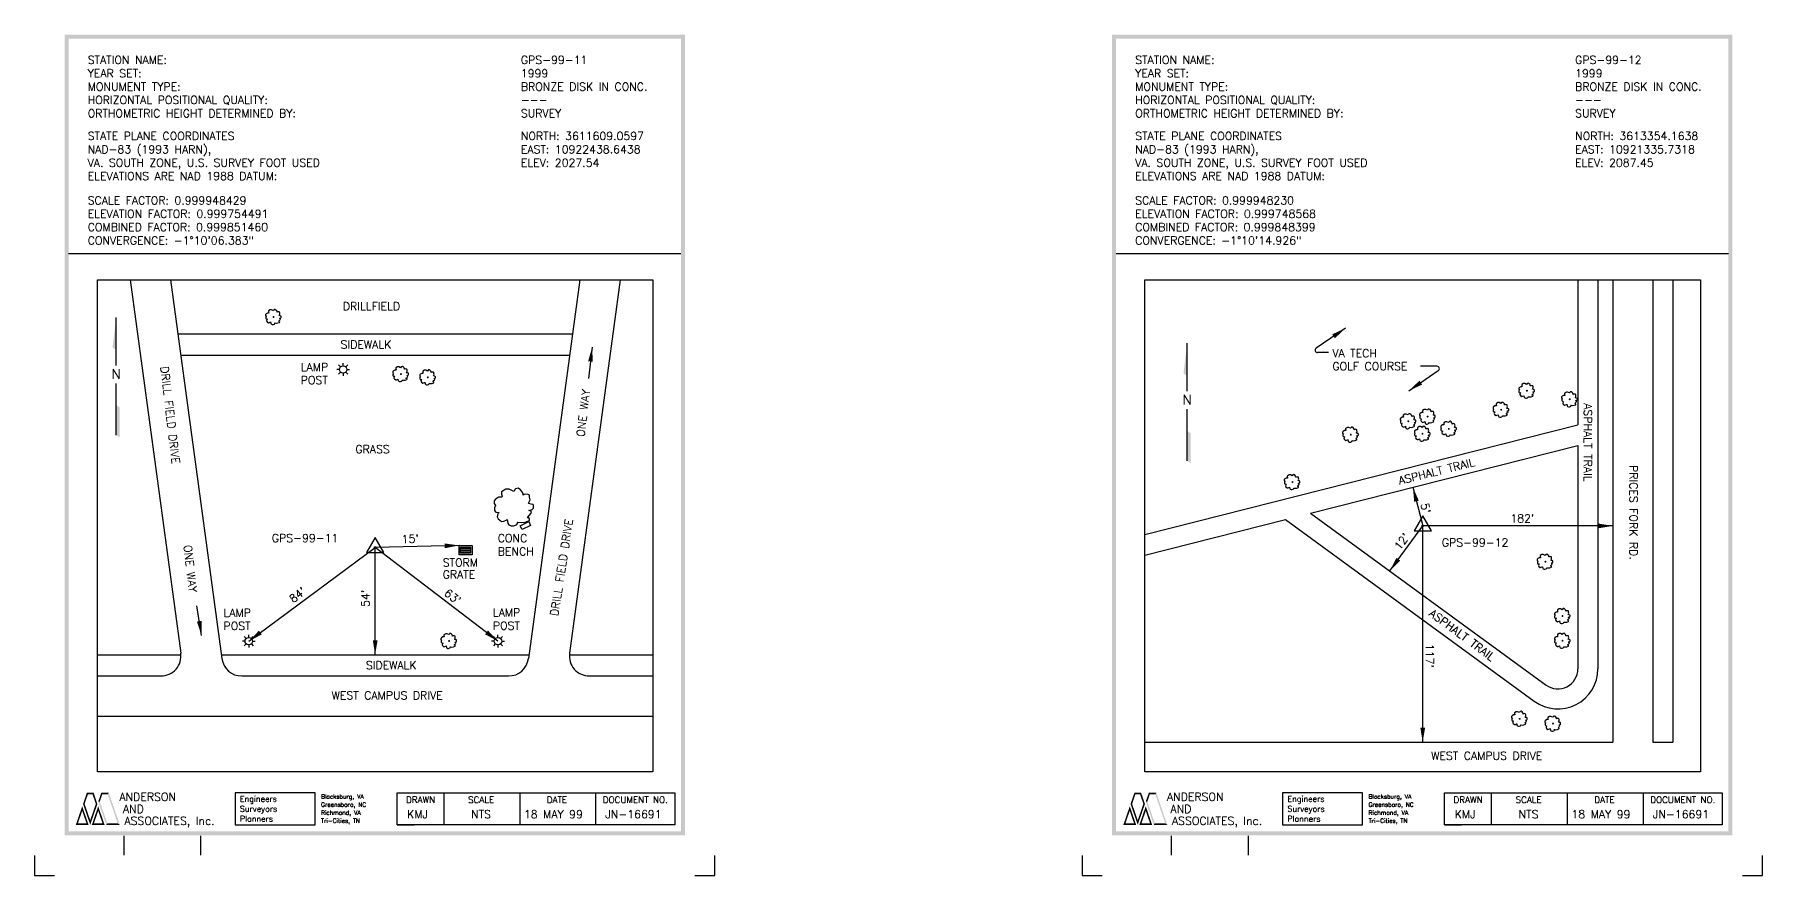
# Model space of a CAD drawing. Extents: x 8 to 108, y -27 to 17.
# Drawn here: x 34.48 to 56.07, y -11.35 to -0.85 of the extents above; entities that cross this region are included whole.
import ezdxf
from ezdxf.enums import TextEntityAlignment as Align

# ---------------------------------------------------------------- set-up
doc = ezdxf.new("R2010")
doc.units = 0
doc.header["$LTSCALE"] = 0.5
doc.header["$MEASUREMENT"] = 0
doc.linetypes.add('CENTER2', pattern=[1.125, 0.75, -0.125, 0.125, -0.125])
doc.layers.get('0').update_dxf_attribs({"linetype": 'CONTINUOUS'})
for name, color, linetype in [('DWGINFO', 7, 'CONTINUOUS'), ('MISC', 7, 'CONTINUOUS'), ('MON', 6, 'CONTINUOUS'), ('N-ARROW', 7, 'CONTINUOUS'), ('ROAD', 1, 'CONTINUOUS'), ('SHT1', 1, 'CONTINUOUS'), ('SHT7', 7, 'CONTINUOUS'), ('SHTTRIM', 7, 'CONTINUOUS'), ('TXT1', 1, 'CONTINUOUS'), ('TXT2', 2, 'CONTINUOUS'), ('TXT7', 7, 'CONTINUOUS'), ('UTIL', 7, 'CONTINUOUS')]:
    doc.layers.add(name, color=color, linetype=linetype)
doc.styles.add('SHT', font='romans.shx')
doc.styles.get("Standard").update_dxf_attribs({"font": 'ROMANS'})
doc.dimstyles.get("Standard").update_dxf_attribs({"dimtxt": 0.18, "dimasz": 0.18, "dimexe": 0.18, "dimexo": 0.0625, "dimgap": 0.09, "dimtad": 0, "dimtih": 1, "dimtoh": 1, "dimdec": 4, "dimzin": 0, "dimtxsty": 'STANDARD', "dimcen": 0.09, "dimazin": 3, "dimtfac": 1, "dimtdec": 4, "dimtofl": 0, "dimtmove": 0, "dimatfit": 3, "dimtolj": 1, "dimtzin": 0})

# ---------------------------------------------------------------- blocks, each defined once
blk = doc.blocks.new('DWGINFO')
for p, q in [((2.602, 1.704), (2.602, 2.004)), ((3.802, 1.704), (3.802, 2.004))]:
    blk.add_line(p, q)
at = {"flags": 2}
blk.add_attdef('DWGNAME', text='', height=0.1, dxfattribs=at).set_placement((2.502, 1.804), align=Align.RIGHT)
blk.add_attdef('DWGEDITDATE', text='', height=0.1, dxfattribs=at).set_placement((3.202, 1.804), align=Align.CENTER)
blk.add_attdef('DWGBY', (3.902, 1.804), '', height=0.1, dxfattribs=at)
blk = doc.blocks.new('NEWLOGOSOLID', base_point=(1, 1))
for points in [[(1.225, 1.653447), (1.275, 1.653447), (1.344328, 2), (1.377972, 1.9525)], [(1.45, 1), (1.45, 1.145211), (1.225, 1.653447), (1.275, 1.653447)], [(1.344328, 2), (1.377972, 1.9525), (1.555672, 2), (1.522028, 1.9525)], [(1.675, 1.653447), (1.625, 1.653447), (1.45, 1), (1.45, 1.145211)], [(1.555672, 2), (1.522028, 1.9525), (1.675, 1.653447), (1.625, 1.653447)], [(1.7, 1.726053), (1.75, 1.726053), (1.794328, 2), (1.827972, 1.9525)], [(1.95, 1), (1.983644, 1.0475), (1.7, 1.726053), (1.75, 1.726053)], [(1.794328, 2), (1.827972, 1.9525), (2.030672, 2), (1.997028, 1.9525)], [(2.030672, 2), (1.997028, 1.9525), (2.375, 1), (2.308644, 1.0475)], [(1, 1), (1.066356, 1.0475), (1.2, 1.580842), (1.2, 1.435632)], [(1.2, 1.580842), (1.2, 1.435632), (1.4, 1), (1.333644, 1.0475)], [(1.5, 1), (1.566356, 1.0475), (1.7, 1.580842), (1.7, 1.435632)], [(1.7, 1.580842), (1.7, 1.435632), (1.9, 1), (1.833644, 1.0475)], [(1.4, 1), (1.333644, 1.0475), (1, 1), (1.066356, 1.0475)], [(1.9, 1), (1.833644, 1.0475), (1.5, 1), (1.566356, 1.0475)], [(2.375, 1), (2.308644, 1.0475), (1.95, 1), (1.983644, 1.0475)]]:
    blk.add_solid(points)
blk = doc.blocks.new('SP-HORIZ')
blk.add_lwpolyline([(0, 0.062), (-0.054, -0.031), (0.054, -0.031)], close=True)
at = {"const_width": 0.005}
blk.add_lwpolyline([(-0.002, 0, 1), (0.002, 0, 1)], format="xyb", close=True, dxfattribs=at)
blk.add_circle((0, 0), 0.005)
blk = doc.blocks.new('SP-LIGHT')
for p, q in [((-0.046875, 0), (-0.08, 0)), ((-0.033308, 0.033308), (-0.056731, 0.056731)), ((0, 0.047105), (0, 0.08023)), ((0.033146, 0.033146), (0.056569, 0.056569)), ((0.046875, 0), (0.08, 0)), ((-0.033146, -0.033146), (-0.056569, -0.056569)), ((0, -0.046875), (0, -0.08)), ((0.033146, -0.033146), (0.056569, -0.056569))]:
    blk.add_line(p, q)
blk.add_circle((0, 0), 0.046875)
blk = doc.blocks.new('N-ARROW')
for p, q in [((0, 0.14), (0, 0.94)), ((0, -1.02), (0, -0.16))]:
    blk.add_line(p, q)
for points in [[(0, 0.4), (-0.06, 0.44), (0, 0.94)], [(0, -1.02), (0.06, -1.06), (0, -0.52), (0.06, -0.56)]]:
    blk.add_solid(points)
blk.add_text('N', height=0.16).set_placement((0, 0), align=Align.MIDDLE)

msp = doc.modelspace()

# ---------------------------------------------------------------- linework, layer by layer
at = {"color": 4}
for points in [[(37.463, -4.299), (37.44, -4.288), (37.424, -4.288), (37.402, -4.301), (37.402, -4.312), (37.405, -4.322), (37.403, -4.328), (37.389, -4.328), (37.372, -4.338), (37.365, -4.346), (37.365, -4.359), (37.372, -4.37), (37.372, -4.37), (37.367, -4.38), (37.367, -4.394), (37.374, -4.402), (37.383, -4.404), (37.391, -4.404), (37.383, -4.41), (37.379, -4.425), (37.385, -4.436), (37.402, -4.449), (37.413, -4.447), (37.428, -4.441), (37.429, -4.439), (37.433, -4.457), (37.439, -4.465), (37.45, -4.47), (37.461, -4.47), (37.476, -4.465), (37.483, -4.457), (37.481, -4.452), (37.483, -4.452), (37.5, -4.454), (37.52, -4.452), (37.54, -4.444), (37.542, -4.436), (37.539, -4.431), (37.529, -4.428), (37.531, -4.428), (37.542, -4.417), (37.548, -4.41), (37.551, -4.404), (37.55, -4.399), (37.544, -4.396), (37.539, -4.394), (37.555, -4.388), (37.561, -4.383), (37.561, -4.37), (37.559, -4.365), (37.55, -4.362), (37.539, -4.359), (37.537, -4.357), (37.544, -4.341), (37.542, -4.328), (37.54, -4.317), (37.535, -4.314), (37.524, -4.312), (37.514, -4.314), (37.509, -4.317), (37.509, -4.317), (37.509, -4.312), (37.505, -4.301), (37.496, -4.291), (37.485, -4.283), (37.472, -4.285), (37.47, -4.288)], [(39.053, -5.012), (39.031, -5.001), (39.015, -5.001), (38.992, -5.014), (38.992, -5.025), (38.996, -5.036), (38.994, -5.041), (38.979, -5.041), (38.963, -5.051), (38.955, -5.059), (38.955, -5.073), (38.963, -5.083), (38.963, -5.083), (38.957, -5.094), (38.957, -5.107), (38.965, -5.115), (38.974, -5.118), (38.981, -5.118), (38.974, -5.123), (38.97, -5.139), (38.976, -5.149), (38.992, -5.162), (39.003, -5.16), (39.018, -5.155), (39.02, -5.152), (39.024, -5.17), (39.029, -5.178), (39.04, -5.184), (39.052, -5.184), (39.066, -5.178), (39.074, -5.17), (39.072, -5.165), (39.074, -5.165), (39.09, -5.168), (39.111, -5.165), (39.131, -5.157), (39.133, -5.149), (39.129, -5.144), (39.12, -5.141), (39.122, -5.141), (39.133, -5.131), (39.138, -5.123), (39.142, -5.118), (39.14, -5.112), (39.135, -5.11), (39.129, -5.107), (39.146, -5.102), (39.151, -5.096), (39.151, -5.083), (39.15, -5.078), (39.14, -5.075), (39.129, -5.073), (39.127, -5.07), (39.135, -5.054), (39.133, -5.041), (39.131, -5.03), (39.126, -5.028), (39.114, -5.025), (39.105, -5.028), (39.1, -5.03), (39.1, -5.03), (39.1, -5.025), (39.096, -5.014), (39.087, -5.004), (39.076, -4.996), (39.063, -4.999), (39.061, -5.001)], [(39.39, -5.053), (39.368, -5.042), (39.351, -5.042), (39.329, -5.055), (39.329, -5.066), (39.333, -5.076), (39.331, -5.082), (39.316, -5.082), (39.299, -5.092), (39.292, -5.1), (39.292, -5.113), (39.299, -5.124), (39.299, -5.124), (39.294, -5.135), (39.294, -5.148), (39.301, -5.156), (39.31, -5.158), (39.318, -5.158), (39.31, -5.164), (39.307, -5.179), (39.312, -5.19), (39.329, -5.203), (39.34, -5.201), (39.355, -5.195), (39.357, -5.193), (39.36, -5.211), (39.366, -5.219), (39.377, -5.224), (39.388, -5.224), (39.403, -5.219), (39.41, -5.211), (39.408, -5.206), (39.41, -5.206), (39.427, -5.209), (39.447, -5.206), (39.468, -5.198), (39.469, -5.19), (39.466, -5.185), (39.456, -5.182), (39.458, -5.182), (39.469, -5.172), (39.475, -5.164), (39.479, -5.158), (39.477, -5.153), (39.471, -5.15), (39.466, -5.148), (39.482, -5.142), (39.488, -5.137), (39.488, -5.124), (39.486, -5.119), (39.477, -5.116), (39.466, -5.113), (39.464, -5.111), (39.471, -5.095), (39.469, -5.082), (39.468, -5.071), (39.462, -5.068), (39.451, -5.066), (39.442, -5.068), (39.436, -5.071), (39.436, -5.071), (39.436, -5.066), (39.432, -5.055), (39.423, -5.045), (39.412, -5.037), (39.399, -5.039), (39.397, -5.042)], [(53.12, -5.219), (53.098, -5.209), (53.081, -5.209), (53.059, -5.222), (53.059, -5.233), (53.063, -5.243), (53.061, -5.249), (53.046, -5.249), (53.03, -5.259), (53.022, -5.267), (53.022, -5.28), (53.03, -5.291), (53.03, -5.291), (53.024, -5.301), (53.024, -5.315), (53.031, -5.323), (53.041, -5.325), (53.048, -5.325), (53.041, -5.33), (53.037, -5.346), (53.043, -5.357), (53.059, -5.37), (53.07, -5.367), (53.085, -5.362), (53.087, -5.36), (53.091, -5.378), (53.096, -5.386), (53.107, -5.391), (53.118, -5.391), (53.133, -5.386), (53.141, -5.378), (53.139, -5.373), (53.141, -5.373), (53.157, -5.375), (53.178, -5.373), (53.198, -5.365), (53.2, -5.357), (53.196, -5.352), (53.187, -5.349), (53.189, -5.349), (53.2, -5.338), (53.205, -5.33), (53.209, -5.325), (53.207, -5.32), (53.202, -5.317), (53.196, -5.315), (53.213, -5.309), (53.218, -5.304), (53.218, -5.291), (53.216, -5.286), (53.207, -5.283), (53.196, -5.28), (53.194, -5.278), (53.202, -5.262), (53.2, -5.249), (53.198, -5.238), (53.192, -5.235), (53.181, -5.233), (53.172, -5.235), (53.166, -5.238), (53.166, -5.238), (53.166, -5.233), (53.163, -5.222), (53.153, -5.212), (53.142, -5.204), (53.129, -5.206), (53.128, -5.209)], [(53.656, -5.326), (53.633, -5.316), (53.617, -5.316), (53.594, -5.329), (53.594, -5.34), (53.598, -5.35), (53.596, -5.356), (53.582, -5.356), (53.565, -5.366), (53.557, -5.374), (53.557, -5.387), (53.565, -5.398), (53.565, -5.398), (53.559, -5.408), (53.559, -5.422), (53.567, -5.43), (53.576, -5.432), (53.583, -5.432), (53.576, -5.437), (53.572, -5.453), (53.578, -5.464), (53.594, -5.477), (53.606, -5.474), (53.62, -5.469), (53.622, -5.467), (53.626, -5.485), (53.631, -5.493), (53.643, -5.498), (53.654, -5.498), (53.668, -5.493), (53.676, -5.485), (53.674, -5.48), (53.676, -5.48), (53.693, -5.482), (53.713, -5.48), (53.733, -5.472), (53.735, -5.464), (53.731, -5.459), (53.722, -5.456), (53.724, -5.456), (53.735, -5.445), (53.741, -5.437), (53.744, -5.432), (53.742, -5.427), (53.737, -5.424), (53.731, -5.422), (53.748, -5.416), (53.754, -5.411), (53.754, -5.398), (53.752, -5.393), (53.742, -5.39), (53.731, -5.387), (53.73, -5.385), (53.737, -5.369), (53.735, -5.356), (53.733, -5.345), (53.728, -5.342), (53.717, -5.34), (53.707, -5.342), (53.702, -5.345), (53.702, -5.345), (53.702, -5.34), (53.698, -5.329), (53.689, -5.319), (53.678, -5.311), (53.665, -5.313), (53.663, -5.316)], [(51.639, -5.601), (51.617, -5.59), (51.6, -5.59), (51.578, -5.603), (51.578, -5.614), (51.582, -5.624), (51.58, -5.63), (51.565, -5.63), (51.548, -5.64), (51.541, -5.648), (51.541, -5.661), (51.548, -5.672), (51.548, -5.672), (51.543, -5.683), (51.543, -5.696), (51.55, -5.704), (51.559, -5.706), (51.567, -5.706), (51.559, -5.712), (51.556, -5.728), (51.561, -5.738), (51.578, -5.751), (51.589, -5.749), (51.604, -5.743), (51.606, -5.741), (51.609, -5.759), (51.615, -5.767), (51.626, -5.772), (51.637, -5.772), (51.652, -5.767), (51.659, -5.759), (51.657, -5.754), (51.659, -5.754), (51.676, -5.757), (51.696, -5.754), (51.717, -5.746), (51.718, -5.738), (51.715, -5.733), (51.706, -5.73), (51.707, -5.73), (51.718, -5.72), (51.724, -5.712), (51.728, -5.706), (51.726, -5.701), (51.72, -5.698), (51.715, -5.696), (51.731, -5.691), (51.737, -5.685), (51.737, -5.672), (51.735, -5.667), (51.726, -5.664), (51.715, -5.661), (51.713, -5.659), (51.72, -5.643), (51.718, -5.63), (51.717, -5.619), (51.711, -5.617), (51.7, -5.614), (51.691, -5.617), (51.685, -5.619), (51.685, -5.619), (51.685, -5.614), (51.682, -5.603), (51.672, -5.593), (51.661, -5.585), (51.648, -5.587), (51.646, -5.59)], [(51.881, -5.542), (51.859, -5.532), (51.842, -5.532), (51.82, -5.545), (51.82, -5.556), (51.823, -5.566), (51.822, -5.571), (51.807, -5.571), (51.79, -5.582), (51.783, -5.59), (51.783, -5.603), (51.79, -5.614), (51.79, -5.614), (51.785, -5.624), (51.785, -5.638), (51.792, -5.645), (51.801, -5.648), (51.809, -5.648), (51.801, -5.653), (51.798, -5.669), (51.803, -5.68), (51.82, -5.693), (51.831, -5.69), (51.846, -5.685), (51.847, -5.682), (51.851, -5.701), (51.857, -5.709), (51.868, -5.714), (51.879, -5.714), (51.894, -5.709), (51.901, -5.701), (51.899, -5.696), (51.901, -5.696), (51.918, -5.698), (51.938, -5.696), (51.958, -5.688), (51.96, -5.68), (51.957, -5.675), (51.947, -5.672), (51.949, -5.672), (51.96, -5.661), (51.966, -5.653), (51.97, -5.648), (51.968, -5.643), (51.962, -5.64), (51.957, -5.638), (51.973, -5.632), (51.979, -5.627), (51.979, -5.614), (51.977, -5.608), (51.968, -5.606), (51.957, -5.603), (51.955, -5.601), (51.962, -5.585), (51.96, -5.571), (51.958, -5.561), (51.953, -5.558), (51.942, -5.556), (51.933, -5.558), (51.927, -5.561), (51.927, -5.561), (51.927, -5.556), (51.923, -5.545), (51.914, -5.534), (51.903, -5.527), (51.89, -5.529), (51.888, -5.532)], [(52.799, -5.457), (52.777, -5.447), (52.76, -5.447), (52.738, -5.46), (52.738, -5.471), (52.742, -5.481), (52.74, -5.486), (52.725, -5.486), (52.708, -5.497), (52.701, -5.505), (52.701, -5.518), (52.708, -5.529), (52.708, -5.529), (52.703, -5.539), (52.703, -5.552), (52.71, -5.56), (52.719, -5.563), (52.727, -5.563), (52.719, -5.568), (52.716, -5.584), (52.721, -5.595), (52.738, -5.608), (52.749, -5.605), (52.764, -5.6), (52.766, -5.597), (52.769, -5.616), (52.775, -5.624), (52.786, -5.629), (52.797, -5.629), (52.812, -5.624), (52.819, -5.616), (52.818, -5.611), (52.819, -5.611), (52.836, -5.613), (52.856, -5.611), (52.877, -5.603), (52.879, -5.595), (52.875, -5.589), (52.866, -5.587), (52.867, -5.587), (52.879, -5.576), (52.884, -5.568), (52.888, -5.563), (52.886, -5.558), (52.88, -5.555), (52.875, -5.552), (52.891, -5.547), (52.897, -5.542), (52.897, -5.529), (52.895, -5.523), (52.886, -5.521), (52.875, -5.518), (52.873, -5.515), (52.88, -5.5), (52.879, -5.486), (52.877, -5.476), (52.871, -5.473), (52.86, -5.471), (52.851, -5.473), (52.845, -5.476), (52.845, -5.476), (52.845, -5.471), (52.842, -5.46), (52.832, -5.449), (52.821, -5.441), (52.808, -5.444), (52.806, -5.447)], [(50.92, -5.767), (50.898, -5.757), (50.882, -5.757), (50.859, -5.77), (50.859, -5.78), (50.863, -5.791), (50.861, -5.796), (50.846, -5.796), (50.83, -5.807), (50.822, -5.815), (50.822, -5.828), (50.83, -5.839), (50.83, -5.839), (50.824, -5.849), (50.824, -5.862), (50.832, -5.87), (50.841, -5.873), (50.848, -5.873), (50.841, -5.878), (50.837, -5.894), (50.843, -5.905), (50.859, -5.918), (50.87, -5.915), (50.885, -5.91), (50.887, -5.907), (50.891, -5.926), (50.896, -5.934), (50.907, -5.939), (50.919, -5.939), (50.933, -5.934), (50.941, -5.926), (50.939, -5.921), (50.941, -5.921), (50.957, -5.923), (50.978, -5.921), (50.998, -5.913), (51, -5.905), (50.996, -5.899), (50.987, -5.897), (50.989, -5.897), (51, -5.886), (51.005, -5.878), (51.009, -5.873), (51.007, -5.868), (51.002, -5.865), (50.996, -5.862), (51.013, -5.857), (51.018, -5.852), (51.018, -5.839), (51.017, -5.833), (51.007, -5.831), (50.996, -5.828), (50.994, -5.825), (51.002, -5.81), (51, -5.796), (50.998, -5.786), (50.992, -5.783), (50.981, -5.78), (50.972, -5.783), (50.967, -5.786), (50.967, -5.786), (50.967, -5.78), (50.963, -5.77), (50.954, -5.759), (50.943, -5.751), (50.93, -5.754), (50.928, -5.757)], [(51.816, -5.757), (51.794, -5.746), (51.777, -5.746), (51.755, -5.76), (51.755, -5.77), (51.759, -5.781), (51.757, -5.786), (51.742, -5.786), (51.725, -5.797), (51.718, -5.804), (51.718, -5.818), (51.725, -5.828), (51.725, -5.828), (51.72, -5.839), (51.72, -5.852), (51.727, -5.86), (51.737, -5.863), (51.744, -5.863), (51.737, -5.868), (51.733, -5.884), (51.738, -5.894), (51.755, -5.908), (51.766, -5.905), (51.781, -5.9), (51.783, -5.897), (51.786, -5.915), (51.792, -5.923), (51.803, -5.929), (51.814, -5.929), (51.829, -5.923), (51.836, -5.915), (51.835, -5.91), (51.836, -5.91), (51.853, -5.913), (51.873, -5.91), (51.894, -5.902), (51.896, -5.894), (51.892, -5.889), (51.883, -5.886), (51.884, -5.886), (51.896, -5.876), (51.901, -5.868), (51.905, -5.863), (51.903, -5.857), (51.897, -5.855), (51.892, -5.852), (51.909, -5.847), (51.914, -5.841), (51.914, -5.828), (51.912, -5.823), (51.903, -5.82), (51.892, -5.818), (51.89, -5.815), (51.897, -5.799), (51.896, -5.786), (51.894, -5.775), (51.888, -5.773), (51.877, -5.77), (51.868, -5.773), (51.862, -5.775), (51.862, -5.775), (51.862, -5.77), (51.859, -5.76), (51.849, -5.749), (51.838, -5.741), (51.825, -5.744), (51.823, -5.746)], [(52.145, -5.695), (52.123, -5.685), (52.106, -5.685), (52.084, -5.698), (52.084, -5.708), (52.087, -5.719), (52.086, -5.724), (52.071, -5.724), (52.054, -5.735), (52.047, -5.743), (52.047, -5.756), (52.054, -5.766), (52.054, -5.766), (52.049, -5.777), (52.049, -5.79), (52.056, -5.798), (52.065, -5.801), (52.073, -5.801), (52.065, -5.806), (52.061, -5.822), (52.067, -5.833), (52.084, -5.846), (52.095, -5.843), (52.11, -5.838), (52.111, -5.835), (52.115, -5.854), (52.121, -5.862), (52.132, -5.867), (52.143, -5.867), (52.158, -5.862), (52.165, -5.854), (52.163, -5.848), (52.165, -5.848), (52.182, -5.851), (52.202, -5.848), (52.222, -5.84), (52.224, -5.833), (52.221, -5.827), (52.211, -5.825), (52.213, -5.825), (52.224, -5.814), (52.23, -5.806), (52.233, -5.801), (52.232, -5.796), (52.226, -5.793), (52.221, -5.79), (52.237, -5.785), (52.243, -5.78), (52.243, -5.766), (52.241, -5.761), (52.232, -5.759), (52.221, -5.756), (52.219, -5.753), (52.226, -5.737), (52.224, -5.724), (52.222, -5.714), (52.217, -5.711), (52.206, -5.708), (52.196, -5.711), (52.191, -5.714), (52.191, -5.714), (52.191, -5.708), (52.187, -5.698), (52.178, -5.687), (52.167, -5.679), (52.154, -5.682), (52.152, -5.685)], [(50.191, -6.361), (50.169, -6.35), (50.152, -6.35), (50.13, -6.363), (50.13, -6.374), (50.134, -6.384), (50.132, -6.39), (50.117, -6.39), (50.101, -6.4), (50.093, -6.408), (50.093, -6.421), (50.101, -6.432), (50.101, -6.432), (50.095, -6.442), (50.095, -6.456), (50.102, -6.464), (50.112, -6.466), (50.119, -6.466), (50.112, -6.472), (50.108, -6.487), (50.114, -6.498), (50.13, -6.511), (50.141, -6.509), (50.156, -6.503), (50.158, -6.501), (50.162, -6.519), (50.167, -6.527), (50.178, -6.532), (50.189, -6.532), (50.204, -6.527), (50.212, -6.519), (50.21, -6.514), (50.212, -6.514), (50.228, -6.516), (50.249, -6.514), (50.269, -6.506), (50.271, -6.498), (50.267, -6.493), (50.258, -6.49), (50.26, -6.49), (50.271, -6.479), (50.276, -6.472), (50.28, -6.466), (50.278, -6.461), (50.273, -6.458), (50.267, -6.456), (50.284, -6.45), (50.289, -6.445), (50.289, -6.432), (50.287, -6.427), (50.278, -6.424), (50.267, -6.421), (50.265, -6.419), (50.273, -6.403), (50.271, -6.39), (50.269, -6.379), (50.263, -6.376), (50.252, -6.374), (50.243, -6.376), (50.237, -6.379), (50.237, -6.379), (50.237, -6.374), (50.234, -6.363), (50.225, -6.353), (50.213, -6.345), (50.201, -6.347), (50.199, -6.35)], [(40.466, -6.555), (40.411, -6.529), (40.369, -6.529), (40.314, -6.562), (40.314, -6.588), (40.323, -6.614), (40.318, -6.628), (40.281, -6.628), (40.24, -6.654), (40.221, -6.674), (40.221, -6.707), (40.24, -6.733), (40.24, -6.733), (40.226, -6.76), (40.226, -6.793), (40.244, -6.813), (40.267, -6.819), (40.286, -6.819), (40.267, -6.832), (40.258, -6.872), (40.272, -6.899), (40.314, -6.932), (40.341, -6.925), (40.378, -6.912), (40.383, -6.905), (40.392, -6.951), (40.406, -6.971), (40.434, -6.984), (40.462, -6.984), (40.499, -6.971), (40.517, -6.951), (40.513, -6.938), (40.517, -6.938), (40.559, -6.945), (40.61, -6.938), (40.661, -6.918), (40.665, -6.899), (40.656, -6.885), (40.633, -6.879), (40.637, -6.879), (40.665, -6.852), (40.679, -6.832), (40.688, -6.819), (40.684, -6.806), (40.67, -6.799), (40.656, -6.793), (40.698, -6.78), (40.711, -6.766), (40.711, -6.733), (40.707, -6.72), (40.684, -6.714), (40.656, -6.707), (40.651, -6.7), (40.67, -6.661), (40.665, -6.628), (40.661, -6.601), (40.647, -6.595), (40.619, -6.588), (40.596, -6.595), (40.582, -6.601), (40.582, -6.601), (40.582, -6.588), (40.573, -6.562), (40.55, -6.535), (40.522, -6.515), (40.489, -6.522), (40.485, -6.529)], [(53.351, -7.355), (53.329, -7.344), (53.312, -7.344), (53.29, -7.357), (53.29, -7.368), (53.294, -7.379), (53.292, -7.384), (53.277, -7.384), (53.261, -7.394), (53.253, -7.402), (53.253, -7.416), (53.261, -7.426), (53.261, -7.426), (53.255, -7.437), (53.255, -7.45), (53.262, -7.458), (53.272, -7.461), (53.279, -7.461), (53.272, -7.466), (53.268, -7.482), (53.274, -7.492), (53.29, -7.505), (53.301, -7.503), (53.316, -7.498), (53.318, -7.495), (53.322, -7.513), (53.327, -7.521), (53.338, -7.527), (53.349, -7.527), (53.364, -7.521), (53.372, -7.513), (53.37, -7.508), (53.372, -7.508), (53.388, -7.511), (53.409, -7.508), (53.429, -7.5), (53.431, -7.492), (53.427, -7.487), (53.418, -7.484), (53.42, -7.484), (53.431, -7.474), (53.436, -7.466), (53.44, -7.461), (53.438, -7.455), (53.433, -7.453), (53.427, -7.45), (53.444, -7.445), (53.449, -7.439), (53.449, -7.426), (53.447, -7.421), (53.438, -7.418), (53.427, -7.416), (53.425, -7.413), (53.433, -7.397), (53.431, -7.384), (53.429, -7.373), (53.423, -7.371), (53.412, -7.368), (53.403, -7.371), (53.398, -7.373), (53.398, -7.373), (53.398, -7.368), (53.394, -7.357), (53.385, -7.347), (53.373, -7.339), (53.361, -7.342), (53.359, -7.344)], [(53.565, -8.033), (53.543, -8.022), (53.527, -8.022), (53.504, -8.035), (53.504, -8.046), (53.508, -8.056), (53.506, -8.062), (53.491, -8.062), (53.475, -8.072), (53.467, -8.08), (53.467, -8.093), (53.475, -8.104), (53.475, -8.104), (53.469, -8.114), (53.469, -8.128), (53.477, -8.136), (53.486, -8.138), (53.493, -8.138), (53.486, -8.144), (53.482, -8.159), (53.488, -8.17), (53.504, -8.183), (53.515, -8.181), (53.53, -8.175), (53.532, -8.173), (53.536, -8.191), (53.541, -8.199), (53.552, -8.204), (53.564, -8.204), (53.578, -8.199), (53.586, -8.191), (53.584, -8.186), (53.586, -8.186), (53.602, -8.188), (53.623, -8.186), (53.643, -8.178), (53.645, -8.17), (53.641, -8.165), (53.632, -8.162), (53.634, -8.162), (53.645, -8.151), (53.651, -8.144), (53.654, -8.138), (53.652, -8.133), (53.647, -8.13), (53.641, -8.128), (53.658, -8.122), (53.663, -8.117), (53.663, -8.104), (53.662, -8.099), (53.652, -8.096), (53.641, -8.093), (53.639, -8.091), (53.647, -8.075), (53.645, -8.062), (53.643, -8.051), (53.638, -8.048), (53.626, -8.046), (53.617, -8.048), (53.612, -8.051), (53.612, -8.051), (53.612, -8.046), (53.608, -8.035), (53.599, -8.025), (53.588, -8.017), (53.575, -8.019), (53.573, -8.022)], [(39.655, -8.344), (39.633, -8.333), (39.616, -8.333), (39.594, -8.347), (39.594, -8.357), (39.598, -8.368), (39.596, -8.373), (39.581, -8.373), (39.564, -8.384), (39.557, -8.392), (39.557, -8.405), (39.564, -8.415), (39.564, -8.415), (39.559, -8.426), (39.559, -8.439), (39.566, -8.447), (39.575, -8.45), (39.583, -8.45), (39.575, -8.455), (39.572, -8.471), (39.577, -8.481), (39.594, -8.495), (39.605, -8.492), (39.62, -8.487), (39.622, -8.484), (39.625, -8.503), (39.631, -8.51), (39.642, -8.516), (39.653, -8.516), (39.668, -8.51), (39.675, -8.503), (39.673, -8.497), (39.675, -8.497), (39.692, -8.5), (39.712, -8.497), (39.733, -8.489), (39.735, -8.481), (39.731, -8.476), (39.722, -8.473), (39.723, -8.473), (39.735, -8.463), (39.74, -8.455), (39.744, -8.45), (39.742, -8.444), (39.736, -8.442), (39.731, -8.439), (39.747, -8.434), (39.753, -8.429), (39.753, -8.415), (39.751, -8.41), (39.742, -8.407), (39.731, -8.405), (39.729, -8.402), (39.736, -8.386), (39.735, -8.373), (39.733, -8.362), (39.727, -8.36), (39.716, -8.357), (39.707, -8.36), (39.701, -8.362), (39.701, -8.362), (39.701, -8.357), (39.698, -8.347), (39.688, -8.336), (39.677, -8.328), (39.664, -8.331), (39.662, -8.333)], [(53.565, -8.342), (53.543, -8.331), (53.527, -8.331), (53.504, -8.344), (53.504, -8.355), (53.508, -8.365), (53.506, -8.371), (53.491, -8.371), (53.475, -8.381), (53.467, -8.389), (53.467, -8.402), (53.475, -8.413), (53.475, -8.413), (53.469, -8.424), (53.469, -8.437), (53.477, -8.445), (53.486, -8.447), (53.493, -8.447), (53.486, -8.453), (53.482, -8.469), (53.488, -8.479), (53.504, -8.492), (53.515, -8.49), (53.53, -8.484), (53.532, -8.482), (53.536, -8.5), (53.541, -8.508), (53.552, -8.513), (53.564, -8.513), (53.578, -8.508), (53.586, -8.5), (53.584, -8.495), (53.586, -8.495), (53.602, -8.498), (53.623, -8.495), (53.643, -8.487), (53.645, -8.479), (53.641, -8.474), (53.632, -8.471), (53.634, -8.471), (53.645, -8.461), (53.651, -8.453), (53.654, -8.447), (53.652, -8.442), (53.647, -8.439), (53.641, -8.437), (53.658, -8.432), (53.663, -8.426), (53.663, -8.413), (53.662, -8.408), (53.652, -8.405), (53.641, -8.402), (53.639, -8.4), (53.647, -8.384), (53.645, -8.371), (53.643, -8.36), (53.638, -8.358), (53.626, -8.355), (53.617, -8.358), (53.612, -8.36), (53.612, -8.36), (53.612, -8.355), (53.608, -8.344), (53.599, -8.334), (53.588, -8.326), (53.575, -8.328), (53.573, -8.331)], [(53.03, -9.317), (53.008, -9.306), (52.991, -9.306), (52.969, -9.319), (52.969, -9.33), (52.973, -9.34), (52.971, -9.346), (52.956, -9.346), (52.939, -9.356), (52.932, -9.364), (52.932, -9.377), (52.939, -9.388), (52.939, -9.388), (52.934, -9.399), (52.934, -9.412), (52.941, -9.42), (52.95, -9.422), (52.958, -9.422), (52.95, -9.428), (52.947, -9.443), (52.952, -9.454), (52.969, -9.467), (52.98, -9.465), (52.995, -9.459), (52.997, -9.457), (53, -9.475), (53.006, -9.483), (53.017, -9.488), (53.028, -9.488), (53.043, -9.483), (53.05, -9.475), (53.048, -9.47), (53.05, -9.47), (53.067, -9.473), (53.087, -9.47), (53.108, -9.462), (53.109, -9.454), (53.106, -9.449), (53.097, -9.446), (53.098, -9.446), (53.109, -9.436), (53.115, -9.428), (53.119, -9.422), (53.117, -9.417), (53.111, -9.414), (53.106, -9.412), (53.122, -9.406), (53.128, -9.401), (53.128, -9.388), (53.126, -9.383), (53.117, -9.38), (53.106, -9.377), (53.104, -9.375), (53.111, -9.359), (53.109, -9.346), (53.108, -9.335), (53.102, -9.332), (53.091, -9.33), (53.082, -9.332), (53.076, -9.335), (53.076, -9.335), (53.076, -9.33), (53.073, -9.319), (53.063, -9.309), (53.052, -9.301), (53.039, -9.303), (53.037, -9.306)], [(53.446, -9.376), (53.424, -9.365), (53.408, -9.365), (53.385, -9.379), (53.385, -9.389), (53.389, -9.4), (53.387, -9.405), (53.372, -9.405), (53.356, -9.416), (53.348, -9.424), (53.348, -9.437), (53.356, -9.447), (53.356, -9.447), (53.35, -9.458), (53.35, -9.471), (53.358, -9.479), (53.367, -9.482), (53.374, -9.482), (53.367, -9.487), (53.363, -9.503), (53.369, -9.514), (53.385, -9.527), (53.397, -9.524), (53.411, -9.519), (53.413, -9.516), (53.417, -9.535), (53.422, -9.543), (53.434, -9.548), (53.445, -9.548), (53.459, -9.543), (53.467, -9.535), (53.465, -9.529), (53.467, -9.529), (53.483, -9.532), (53.504, -9.529), (53.524, -9.521), (53.526, -9.514), (53.522, -9.508), (53.513, -9.506), (53.515, -9.506), (53.526, -9.495), (53.532, -9.487), (53.535, -9.482), (53.533, -9.477), (53.528, -9.474), (53.522, -9.471), (53.539, -9.466), (53.544, -9.461), (53.544, -9.447), (53.543, -9.442), (53.533, -9.44), (53.522, -9.437), (53.52, -9.434), (53.528, -9.418), (53.526, -9.405), (53.524, -9.395), (53.519, -9.392), (53.507, -9.389), (53.498, -9.392), (53.493, -9.395), (53.493, -9.395), (53.493, -9.389), (53.489, -9.379), (53.48, -9.368), (53.469, -9.36), (53.456, -9.363), (53.454, -9.365)]]:
    msp.add_lwpolyline(points, close=True, dxfattribs=at)
at = {"color": 4, "const_width": 0.012}
for points in [[(37.46, -4.377, 1), (37.472, -4.377, 1)], [(39.051, -5.09, 1), (39.063, -5.09, 1)], [(39.387, -5.131, 1), (39.399, -5.131, 1)], [(53.118, -5.298, 1), (53.13, -5.298, 1)], [(53.653, -5.405, 1), (53.665, -5.405, 1)], [(51.878, -5.621, 1), (51.89, -5.621, 1)], [(52.796, -5.536, 1), (52.808, -5.536, 1)], [(51.636, -5.679, 1), (51.648, -5.679, 1)], [(51.813, -5.835, 1), (51.825, -5.835, 1)], [(52.142, -5.774, 1), (52.154, -5.774, 1)], [(50.918, -5.846, 1), (50.93, -5.846, 1)], [(50.189, -6.439, 1), (50.201, -6.439, 1)], [(53.349, -7.433, 1), (53.361, -7.433, 1)], [(53.563, -8.111, 1), (53.575, -8.111, 1)], [(39.652, -8.423, 1), (39.664, -8.423, 1)], [(53.563, -8.42, 1), (53.575, -8.42, 1)], [(53.027, -9.395, 1), (53.039, -9.395, 1)], [(53.444, -9.455, 1), (53.456, -9.455, 1)]]:
    msp.add_lwpolyline(points, format="xyb", close=True, dxfattribs=at)
at = {"layer": 'MISC', "linetype": 'CONTINUOUS'}
for p, q in [((36.271, -4.589), (41.199, -4.589)), ((36.307, -4.855), (41.163, -4.855)), ((39.803, -7.269), (39.925, -7.269)), ((39.803, -7.289), (39.925, -7.289)), ((39.803, -7.309), (39.925, -7.309)), ((35.265, -8.594), (36.308, -8.594)), ((36.813, -8.594), (40.657, -8.594)), ((41.162, -8.594), (42.205, -8.594))]:
    msp.add_line(p, q, dxfattribs=at)
for points in [[(40.548, -6.984), (40.654, -6.933), (40.676, -6.98), (40.57, -7.031)], [(39.783, -7.23), (39.945, -7.23), (39.945, -7.348), (39.783, -7.348)], [(39.803, -7.25), (39.925, -7.25), (39.925, -7.328), (39.803, -7.328)]]:
    msp.add_lwpolyline(points, close=True, dxfattribs=at)
at = {"layer": 'ROAD', "linetype": 'CONTINUOUS'}
for p, q in [((35.675, -3.913), (36.306, -8.576)), ((36.18, -3.913), (36.82, -8.643)), ((41.29, -3.913), (40.65, -8.643)), ((41.795, -3.913), (41.164, -8.576)), ((35.265, -8.86), (36.059, -8.86)), ((37.068, -8.86), (40.402, -8.86)), ((41.411, -8.86), (42.205, -8.86)), ((35.265, -9.36), (42.205, -9.36))]:
    msp.add_line(p, q, dxfattribs=at)
for points in [[(35.265, -3.913), (42.205, -3.913), (42.205, -10.059), (35.265, -10.059)], [(48.351, -3.913), (55.292, -3.913), (55.292, -10.059), (48.351, -10.059)]]:
    msp.add_lwpolyline(points, close=True, dxfattribs=at)
for centre, start, end in [((36.059, -8.61), 270, 7.7051), ((41.411, -8.61), 172.2949, 270), ((37.068, -8.61), 187.7051, 270), ((40.402, -8.61), 270, 352.2949)]:
    msp.add_arc(centre, 0.25, start, end, dxfattribs=at)
at = {"layer": 'SHT1'}
for p, q in [((39.595, -10.719), (39.595, -10.319)), ((40.545, -10.719), (40.545, -10.319)), ((41.493, -10.719), (41.493, -10.319)), ((52.682, -10.719), (52.682, -10.319)), ((53.632, -10.719), (53.632, -10.319)), ((54.579, -10.719), (54.579, -10.319))]:
    msp.add_line(p, q, dxfattribs=at)
for points in [[(36.985, -10.719), (37.985, -10.719), (37.985, -10.319), (36.985, -10.319), (36.985, -10.719)], [(39.008, -10.319), (39.008, -10.319), (39.179, -10.319)], [(50.072, -10.719), (51.071, -10.719), (51.071, -10.319), (50.072, -10.319), (50.072, -10.719)], [(52.095, -10.319), (52.095, -10.319), (52.266, -10.319)], [(39.008, -10.719), (39.221, -10.719)], [(52.095, -10.719), (52.308, -10.719)]]:
    msp.add_lwpolyline(points, dxfattribs=at)
for points in [[(39.008, -10.319), (42.478, -10.319), (42.478, -10.719), (39.008, -10.719)], [(52.095, -10.319), (55.564, -10.319), (55.564, -10.719), (52.095, -10.719)]]:
    msp.add_lwpolyline(points, close=True, dxfattribs=at)
for points in [[(34.855, -0.851), (42.605, -0.851), (34.855, -0.901), (42.605, -0.901)], [(47.941, -0.851), (55.691, -0.851), (47.941, -0.901), (55.691, -0.901)], [(34.855, -0.901), (34.905, -0.901), (34.855, -10.801), (34.905, -10.801)], [(42.555, -0.901), (42.605, -0.901), (42.555, -10.801), (42.605, -10.801)], [(47.941, -0.901), (47.991, -0.901), (47.941, -10.801), (47.991, -10.801)], [(55.641, -0.901), (55.691, -0.901), (55.641, -10.801), (55.691, -10.801)], [(34.855, -10.801), (42.605, -10.801), (34.855, -10.851), (42.605, -10.851)], [(47.941, -10.801), (55.691, -10.801), (47.941, -10.851), (55.691, -10.851)]]:
    msp.add_solid(points, dxfattribs=at)
at = {"layer": 'SHTTRIM'}
for points in [[(34.48, -11.101), (34.48, -11.351), (34.73, -11.351)], [(42.73, -11.351), (42.98, -11.351), (42.98, -11.101)], [(47.566, -11.101), (47.566, -11.351), (47.816, -11.351)], [(55.816, -11.351), (56.066, -11.351), (56.066, -11.101)]]:
    msp.add_lwpolyline(points, dxfattribs=at)
at = {"layer": 'TXT1'}
for p, q in [((34.905, -3.583), (42.555, -3.583)), ((47.991, -3.583), (55.641, -3.583))]:
    msp.add_line(p, q, dxfattribs=at)
at = {"layer": 'TXT1', "linetype": 'CONTINUOUS'}
for p, q in [((53.761, -3.913), (53.761, -5.724)), ((54.011, -3.913), (54.011, -8.771)), ((54.196, -3.913), (54.196, -9.687)), ((54.696, -3.913), (54.696, -9.687)), ((54.947, -3.913), (54.947, -9.687)), ((50.645, -4.822), (50.507, -4.822)), ((52, -4.992), (51.793, -4.992)), ((48.351, -7.092), (53.761, -5.724)), ((50.422, -6.826), (53.761, -5.982)), ((53.761, -5.982), (53.761, -8.771)), ((48.351, -7.35), (50.107, -6.906)), ((50.107, -6.906), (53.216, -9.175)), ((50.422, -6.826), (53.364, -8.973)), ((48.351, -9.687), (54.196, -9.687)), ((54.696, -9.687), (54.947, -9.687))]:
    msp.add_line(p, q, dxfattribs=at)
for centre, radius, start, end in [((50.507, -4.792), 0.03, 124.3394, 270), ((52, -5.022), 0.03, 304.3394, 90), ((53.511, -8.771), 0.5, 233.8763, 0), ((53.511, -8.771), 0.25, 233.8763, 0)]:
    msp.add_arc(centre, radius, start, end, dxfattribs=at)

# ---------------------------------------------------------------- block references
at = {"layer": 'DWGINFO', "xscale": 0.8, "yscale": 0.8, "zscale": 0.8}
for p in [(33.517, -12.459), (46.603, -12.459)]:
    msp.add_blockref('DWGINFO', p, dxfattribs=at)
at = {"layer": 'MON', "linetype": 'CONTINUOUS', "xscale": 2, "yscale": 2, "zscale": 2}
for p in [(51.822, -6.986), (38.735, -7.256)]:
    msp.add_blockref('SP-HORIZ', p, dxfattribs=at)
at = {"layer": 'N-ARROW', "linetype": 'CENTER2', "xscale": 0.75, "yscale": 0.75, "zscale": 0.75}
for p in [(35.499, -5.088), (48.879, -5.409)]:
    msp.add_blockref('N-ARROW', p, dxfattribs=at)
at = {"layer": 'SHT1', "xscale": 0.4, "yscale": 0.4, "zscale": 0.4}
for p in [(34.995, -10.719), (48.082, -10.719)]:
    msp.add_blockref('NEWLOGOSOLID', p, dxfattribs=at)
at = {"layer": 'UTIL', "linetype": 'CONTINUOUS'}
for p in [(38.335, -5.033), (37.156, -8.425), (40.269, -8.425)]:
    msp.add_blockref('SP-LIGHT', p, dxfattribs=at)

# ---------------------------------------------------------------- texts
at = {"layer": 'MON', "linetype": 'CONTINUOUS'}
for s, rotation, p in [("5'", 283.554, (51.795, -6.714)), ("182'", 0.2986, (52.917, -6.943)), ("15'", 2.1457, (39.068, -7.202)), ("12'", 53.0567, (51.537, -7.297)), ("84'", 37.9798, (37.711, -7.953)), ("54'", 89.8092, (38.664, -7.998)), ("63'", 322.2997, (39.588, -7.843)), ("117'", 269.8794, (51.86, -8.459))]:
    msp.add_text(s, height=0.1, rotation=rotation, dxfattribs=at).set_placement(p)
at = {"layer": 'MON'}
for s, p in [('GPS-99-11', (37.444, -7.188)), ('GPS-99-12', (52.061, -7.243))]:
    msp.add_text(s, height=0.1, dxfattribs=at).set_placement(p)
at = {"layer": 'SHT1', "style": 'SHT'}
for s, p in [('ANDERSON', (35.54, -10.419)), ('ANDERSON', (48.627, -10.419)), (' AND', (35.515, -10.571)), (' AND', (48.602, -10.571)), ('  ASSOCIATES, Inc.', (35.465, -10.719)), ('  ASSOCIATES, Inc.', (48.552, -10.719))]:
    msp.add_text(s, height=0.1, dxfattribs=at).set_placement(p)
at = {"layer": 'SHT7', "style": 'SHT'}
for s, p in [('Engineers', (37.045, -10.431)), ('Engineers', (50.132, -10.431)), ('Surveyors', (37.045, -10.555)), ('Surveyors', (50.132, -10.555)), ('Planners', (37.045, -10.679)), ('Planners', (50.132, -10.679))]:
    msp.add_text(s, height=0.072, dxfattribs=at).set_placement(p)
at = {"layer": 'SHT7', "color": 7, "style": 'SHT'}
for s, p in [('Blacksburg, VA', (38.059, -10.392)), ('Blacksburg, VA', (51.146, -10.392)), ('Greensboro, NC', (38.059, -10.493)), ('Richmond, VA', (38.059, -10.594)), ('Greensboro, NC', (51.146, -10.493)), ('Richmond, VA', (51.146, -10.594)), ('Tri-Cities, TN', (38.059, -10.695)), ('Tri-Cities, TN', (51.146, -10.695))]:
    msp.add_text(s, height=0.05369, dxfattribs=at).set_placement(p)
at = {"layer": 'SHT7', "style": 'SHT'}
for s, p in [('DRAWN', (39.302, -10.446)), ('SCALE', (40.059, -10.446)), ('DATE', (41.006, -10.446)), ('DOCUMENT NO.', (41.985, -10.446)), ('DRAWN', (52.389, -10.446)), ('SCALE', (53.146, -10.446)), ('DATE', (54.093, -10.446)), ('DOCUMENT NO.', (55.072, -10.446))]:
    msp.add_text(s, height=0.08, dxfattribs=at).set_placement(p, align=Align.CENTER)
at = {"layer": 'TXT1'}
for s, p in [('YEAR SET:', (35.143, -1.384)), ('STATION NAME:', (35.143, -1.217)), ('GPS-99-11', (40.555, -1.217)), ('1999', (40.555, -1.384)), ('YEAR SET:', (48.23, -1.384)), ('STATION NAME:', (48.23, -1.217)), ('GPS-99-12', (53.726, -1.217)), ('1999', (53.726, -1.384)), ('MONUMENT TYPE:', (35.143, -1.551)), ('BRONZE DISK IN CONC.', (40.555, -1.551)), ('MONUMENT TYPE:', (48.23, -1.551)), ('BRONZE DISK IN CONC.', (53.726, -1.551)), ('HORIZONTAL POSITIONAL QUALITY:', (35.143, -1.717)), ('---', (40.555, -1.717)), ('HORIZONTAL POSITIONAL QUALITY:', (48.23, -1.717)), ('---', (53.726, -1.717)), ('ORTHOMETRIC HEIGHT DETERMINED BY:', (35.143, -1.884)), ('SURVEY', (40.555, -1.884)), ('ORTHOMETRIC HEIGHT DETERMINED BY:', (48.23, -1.884)), ('SURVEY', (53.726, -1.884)), ('STATE PLANE COORDINATES', (35.143, -2.167)), ('NORTH: 3611609.0597', (40.555, -2.167)), ('STATE PLANE COORDINATES', (48.23, -2.167)), ('NORTH: 3613354.1638', (53.726, -2.167)), ('NAD-83 (1993 HARN), ', (35.143, -2.334)), ('EAST: 10922438.6438', (40.555, -2.334)), ('NAD-83 (1993 HARN), ', (48.23, -2.334)), ('EAST: 10921335.7318', (53.726, -2.334)), ('VA. SOUTH ZONE, U.S. SURVEY FOOT USED', (35.143, -2.501)), ('ELEVATIONS ARE NAD 1988 DATUM:', (35.143, -2.667)), ('ELEV: 2027.54', (40.555, -2.501)), ('VA. SOUTH ZONE, U.S. SURVEY FOOT USED', (48.23, -2.501)), ('ELEVATIONS ARE NAD 1988 DATUM:', (48.23, -2.667)), ('ELEV: 2087.45', (53.726, -2.501)), ('SCALE FACTOR: 0.999948429', (35.143, -2.972)), ('SCALE FACTOR: 0.999948230', (48.23, -2.972)), ('COMBINED FACTOR: 0.999851460', (35.143, -3.305)), ('ELEVATION FACTOR: 0.999754491', (35.143, -3.139)), ('COMBINED FACTOR: 0.999848399', (48.23, -3.305)), ('ELEVATION FACTOR: 0.999748568', (48.23, -3.139)), ('CONVERGENCE: -1%%d10\'06.383"', (35.143, -3.472)), ('CONVERGENCE: -1%%d10\'14.926"', (48.23, -3.472)), ('KMJ', (39.134, -10.636)), ('NTS', (39.933, -10.636)), ('18 MAY 99', (40.593, -10.636)), ('JN-16691', (41.61, -10.636)), ('KMJ', (52.221, -10.636)), ('NTS', (53.02, -10.636)), ('18 MAY 99', (53.68, -10.636)), ('JN-16691', (54.697, -10.636))]:
    msp.add_text(s, height=0.1, dxfattribs=at).set_placement(p)
at = {"layer": 'TXT1', "linetype": 'CONTINUOUS'}
for s, p in [('VA TECH', (50.693, -4.88)), ('GOLF COURSE', (50.693, -5.042))]:
    msp.add_text(s, height=0.1, dxfattribs=at).set_placement(p)
for s, rotation, p in [('ONE WAY', 83.0681, (41.348, -5.878)), ('ASPHALT TRAIL', 270, (53.837, -5.455)), ('ASPHALT TRAIL', 14.0676, (51.534, -6.472)), ('ONE WAY', 276.5551, (36.342, -7.23)), ('ASPHALT TRAIL', 323.4644, (51.892, -8.098))]:
    msp.add_text(s, height=0.1, rotation=rotation, dxfattribs=at).set_placement(p)
at = {"layer": 'TXT2', "linetype": 'CONTINUOUS'}
for s, rotation, p in [('DRILL FIELD DRIVE', 276.7453, (36.053, -4.999)), ('PRICES FORK RD.', 270, (54.407, -6.226)), ('DRILL FIELD DRIVE', 81.1678, (41.019, -8.118))]:
    msp.add_text(s, height=0.1, rotation=rotation, dxfattribs=at).set_placement(p)
for p in [(38.191, -9.152), (51.928, -9.906)]:
    msp.add_text('WEST CAMPUS DRIVE', height=0.1, dxfattribs=at).set_placement(p)
at = {"layer": 'TXT7', "linetype": 'CONTINUOUS'}
for s, p in [('DRILLFIELD', (38.331, -4.293)), ('SIDEWALK', (38.303, -4.771)), ('LAMP', (37.805, -5.052)), ('POST', (37.805, -5.216)), ('GRASS', (38.488, -6.078)), ('CONC', (40.266, -7.189)), ('BENCH', (40.266, -7.355)), ('STORM', (39.578, -7.494)), ('GRATE', (39.578, -7.643)), ('LAMP', (36.84, -8.121)), ('POST', (36.84, -8.285)), ('LAMP', (40.205, -8.118)), ('POST', (40.205, -8.282)), ('SIDEWALK', (38.619, -8.776))]:
    msp.add_text(s, height=0.1, dxfattribs=at).set_placement(p)

# ---------------------------------------------------------------- leaders
at = {"layer": 'MON', "linetype": 'CONTINUOUS'}
for points in [[(51.7, -6.503), (51.822, -6.986)], [(51.411, -7.548), (51.822, -6.986)], [(51.822, -9.687), (51.822, -6.986)], [(54.196, -6.986), (51.822, -6.986)], [(37.156, -8.425), (38.735, -7.256)], [(38.735, -8.594), (38.735, -7.256)], [(39.783, -7.23), (38.735, -7.256)], [(40.269, -8.425), (38.735, -7.256)]]:
    msp.add_leader(points, dimstyle='STANDARD', dxfattribs=at)
at = {"layer": 'TXT1', "linetype": 'CONTINUOUS'}
for points in [[(50.857, -4.517), (50.49, -4.768)], [(41.446, -4.755), (41.399, -5.144)], [(51.65, -5.298), (52.017, -5.047)], [(36.566, -8.354), (36.507, -7.983)]]:
    msp.add_leader(points, dimstyle='STANDARD', dxfattribs=at)

doc.saveas('drawing.dxf')
